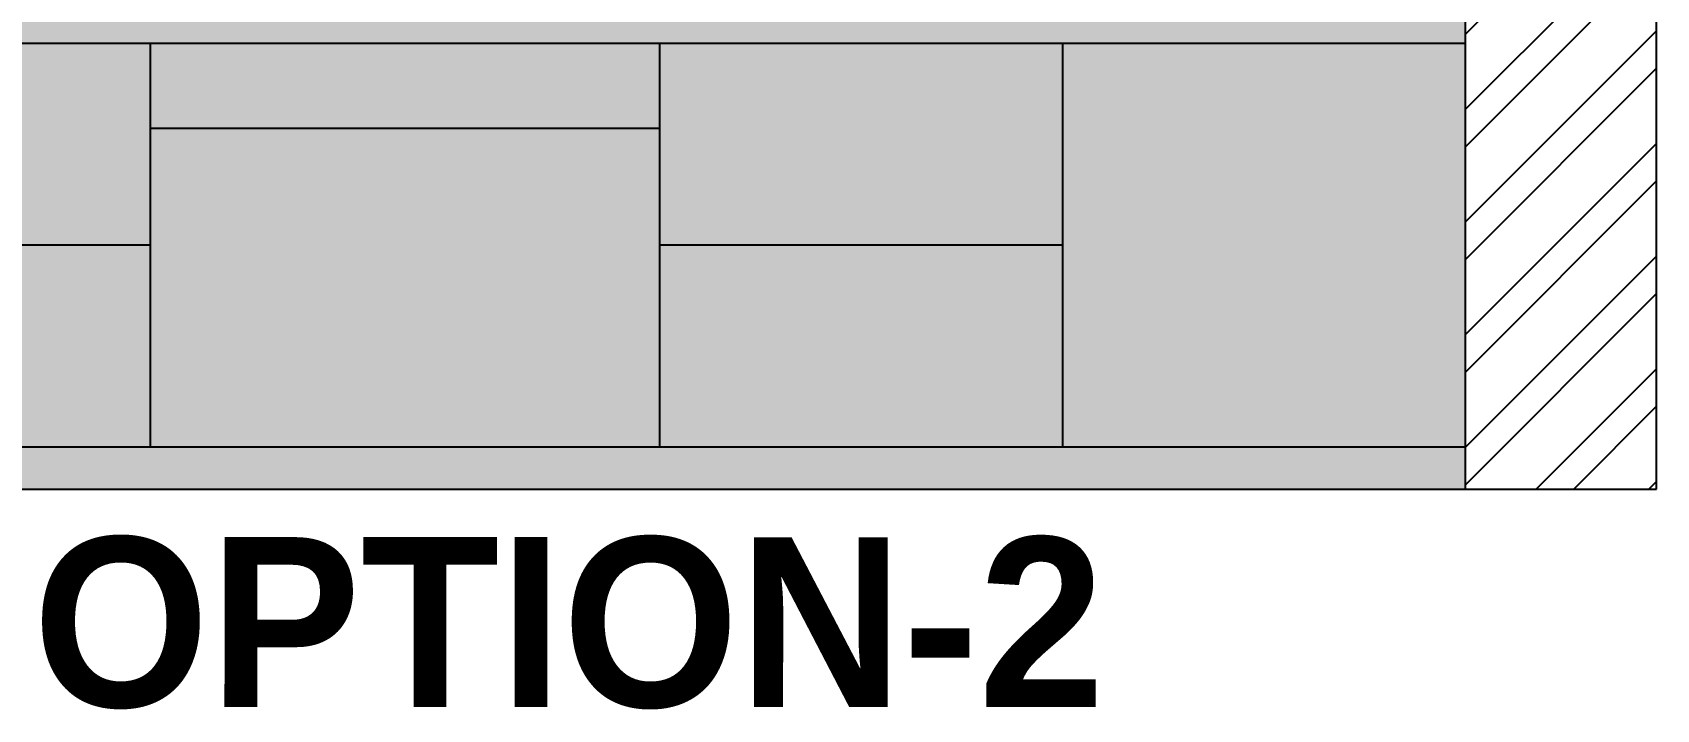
# Model space of a CAD drawing. Header units: inches. Extents: x 12792 to 19925, y -3298 to -817.
# Drawn here: x 17888.5 to 17965.1, y -1020.1 to -988.2 of the extents above; entities that cross this region are included whole.
import ezdxf

# ---------------------------------------------------------------- set-up
doc = ezdxf.new("R2010")
doc.units = ezdxf.units.IN
doc.header["$MEASUREMENT"] = 0
doc.layers.add('IEL-HATCH-002', color=7, linetype='Continuous')
doc.styles.add('HEMI', font='stylu.ttf')

msp = doc.modelspace()

# ---------------------------------------------------------------- hatches: boundary and pattern name
at = {"layer": 'IEL-HATCH-002', "true_color": 0xf27172, "transparency": 33554687}
h = msp.add_hatch(dxfattribs=at)
h.set_pattern_fill('ANSI32', color=11, scale=10)
h.set_pattern_definition([(45, (-802.8728, 804.7915), (-2.6516504, 2.6516504), []), (45, (-801.105, 804.7915), (-2.6516504, 2.6516504), [])])
h.paths.add_polyline_path([(17856.083, -877.731), (17847.083, -877.731), (17847.083, -1009.731), (17856.083, -1009.731)])
h.paths.add_polyline_path([(17965.083, -877.731), (17956.083, -877.731), (17956.083, -1009.731), (17965.083, -1009.731)])
at = {"layer": 'IEL-HATCH-002', "true_color": 0x9d754d, "transparency": 33554687}
h = msp.add_hatch(color=35, dxfattribs=at)
h.dxf.hatch_style = 1
h.paths.add_polyline_path([(17956.083, -1007.731), (17856.083, -1007.731), (17856.083, -1009.731), (17956.083, -1009.731)])
h.paths.add_polyline_path([(17956.083, -987.731), (17856.083, -987.731), (17856.083, -988.731), (17956.083, -988.731)])
at = {"layer": 'IEL-HATCH-002', "true_color": 0xb8946f, "transparency": 33554687}
h = msp.add_hatch(color=33, dxfattribs=at)
h.dxf.hatch_style = 1
h.paths.add_polyline_path([(17875.083, -988.731), (17856.083, -988.731), (17856.083, -1007.731), (17875.083, -1007.731)])
h.paths.add_polyline_path([(17894.083, -988.731), (17875.083, -988.731), (17875.083, -998.231), (17894.083, -998.231)])
h.paths.add_polyline_path([(17894.083, -998.231), (17875.083, -998.231), (17875.083, -1007.731), (17894.083, -1007.731)])
h.paths.add_polyline_path([(17918.083, -992.731), (17894.083, -992.731), (17894.083, -1007.731), (17918.083, -1007.731)])
h.paths.add_polyline_path([(17918.083, -988.731), (17894.083, -988.731), (17894.083, -992.731), (17918.083, -992.731)])
h.paths.add_polyline_path([(17937.083, -988.731), (17918.083, -988.731), (17918.083, -998.231), (17937.083, -998.231)])
h.paths.add_polyline_path([(17937.083, -998.231), (17918.083, -998.231), (17918.083, -1007.731), (17937.083, -1007.731)])
h.paths.add_polyline_path([(17956.083, -988.731), (17937.083, -988.731), (17937.083, -1007.731), (17956.083, -1007.731)])

# ---------------------------------------------------------------- linework, layer by layer
for p, q in [((17956.083, -1009.731), (17956.083, -877.731)), ((17965.083, -1009.731), (17965.083, -877.731)), ((17856.083, -988.731), (17956.083, -988.731)), ((17894.083, -988.731), (17894.083, -1007.731)), ((17918.083, -988.731), (17918.083, -1007.731)), ((17937.083, -988.731), (17937.083, -1007.731)), ((17894.083, -992.731), (17918.083, -992.731)), ((17875.083, -998.231), (17894.083, -998.231)), ((17918.083, -998.231), (17937.083, -998.231)), ((17856.083, -1007.731), (17956.083, -1007.731)), ((17847.083, -1009.731), (17965.083, -1009.731))]:
    msp.add_line(p, q)

# ---------------------------------------------------------------- texts
at = {"color": 240, "lineweight": 15, "true_color": 0xed1f24, "insert": (17888.551, -1011.985), "char_height": 8, "width": 140.27589, "attachment_point": 1, "rotation": 359.99056, "style": 'HEMI'}
msp.add_mtext('{\\fStylus BT|b1|i0|c0|p34;OPTION-2}', dxfattribs=at)

doc.saveas('drawing.dxf')
